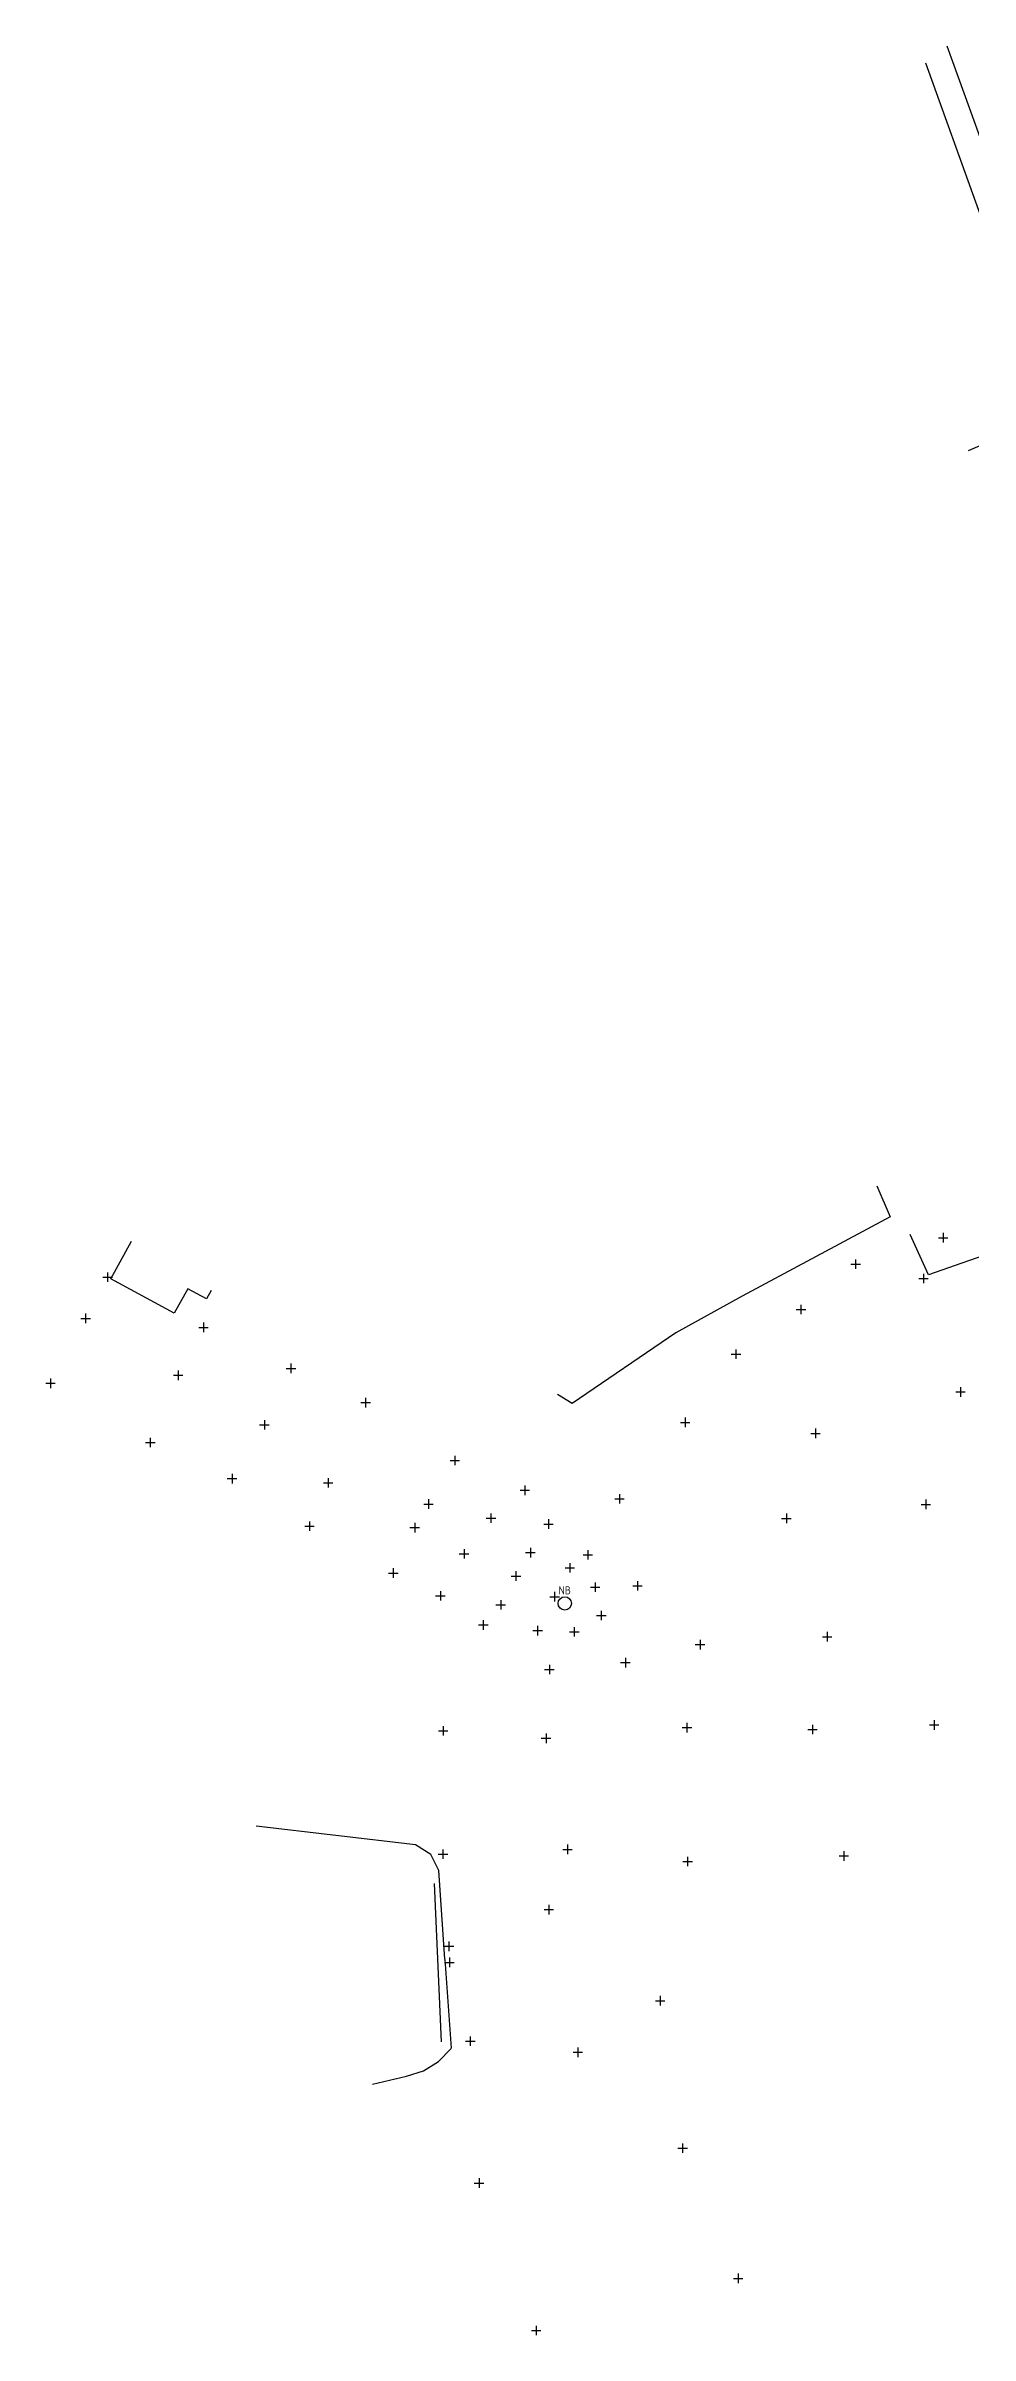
# Model space of a CAD drawing. Header units: metres. Extents: x 119223 to 119845, y 6148385 to 6148707.
# Drawn here: x 119537.5 to 119641.4, y 6148440.6 to 6148698.2 of the extents above; entities that cross this region are included whole.
import ezdxf
from ezdxf.enums import TextEntityAlignment as Align

# ---------------------------------------------------------------- set-up
doc = ezdxf.new("R2010")
doc.units = ezdxf.units.M
for name, color, linetype in [('ANL_ASF', 7, 'Continuous'), ('ANL_BTM', 7, 'Continuous'), ('ANL_MST', 7, 'Continuous'), ('ANL_STT', 7, 'Continuous'), ('TERR_AHZ', 1, 'Continuous'), ('TERR_AHZ_500', 1, 'Continuous'), ('TERR_ATL', 7, 'Continuous'), ('VA_NB', 1, 'Continuous'), ('VA_NB_500', 1, 'Continuous'), ('VA_NB_500T', 1, 'Continuous'), ('VAG_GBA', 7, 'Continuous')]:
    doc.layers.add(name, color=color, linetype=linetype)
doc.styles.add('iso', font='iso.shx')

# ---------------------------------------------------------------- blocks, each defined once
blk = doc.blocks.new('TERR_AHZ')
at = {"layer": 'TERR_AHZ_500'}
for points in [[(-0.535, 0), (0.535, 0)], [(0, 0.535), (0, -0.535)]]:
    blk.add_lwpolyline(points, dxfattribs=at)
blk = doc.blocks.new('VA_NB')
at = {"layer": 'VA_NB_500'}
blk.add_circle((0, 0), 0.75, dxfattribs=at)
at = {"layer": 'VA_NB_500T', "style": 'iso'}
blk.add_text('NB', height=0.9, dxfattribs=at).set_placement((0, 0.75), align=Align.BOTTOM_CENTER)

msp = doc.modelspace()

# ---------------------------------------------------------------- linework, layer by layer
at = {"layer": 'ANL_ASF', "color": 2}
msp.add_polyline3d([(119630.9317, 6148569.9189, 0), (119632.4141, 6148566.4518, 0), (119615.7889, 6148557.5009, 0), (119608.3345, 6148553.3795, 0), (119596.6506, 6148545.4249, 0), (119595.0153, 6148546.4551, 0)], dxfattribs=at)
at = {"layer": 'ANL_BTM', "color": 2}
for points in [[(119582.354, 6148482.941, 0), (119581.651, 6148492.884, 0), (119580.775, 6148494.702, 0), (119579.048, 6148495.773, 0), (119561.108, 6148497.87, 0)], [(119583.102, 6148472.931, 0), (119582.374, 6148482.87, 0)], [(119574.208, 6148468.858, 0), (119578.019, 6148469.759, 0), (119579.942, 6148470.348, 0), (119581.646, 6148471.412, 0), (119583.046, 6148472.862, 0)]]:
    msp.add_polyline3d(points, dxfattribs=at)
at = {"layer": 'ANL_MST', "color": 2}
msp.add_polyline3d([(119556.0641, 6148558.1423, 0), (119555.5477, 6148557.2263, 0), (119553.4495, 6148558.3495, 0), (119551.8985, 6148555.5888, 0), (119544.7666, 6148559.4585, 0), (119547.1014, 6148563.7105, 0)], dxfattribs=at)
at = {"layer": 'ANL_STT', "color": 2}
msp.add_polyline3d([(119649.776, 6148635.592, 0), (119656.541, 6148616.808, 0), (119672.5, 6148572.413, 0), (119661.8177, 6148568.6974, 0), (119636.7399, 6148559.903, 0), (119634.6849, 6148564.4635, 0)], dxfattribs=at)
at = {"layer": 'TERR_ATL', "color": 2}
msp.add_polyline3d([(119581.149, 6148491.432, 0), (119581.925, 6148473.62, 0)], dxfattribs=at)
at = {"layer": 'VAG_GBA', "color": 2}
for points in [[(119638.8056, 6148698.17, 0), (119641.9973, 6148689.3419, 0), (119645.9409, 6148678.293, 0), (119653.1985, 6148660.6006, 0), (119652.7852, 6148659.5266, 0), (119655.8678, 6148657.9917, 0)], [(119641.2378, 6148652.6391, 0), (119649.6569, 6148656.235, 0), (119650.1936, 6148657.9182, 0), (119648.3069, 6148663.0957, 0), (119642.3808, 6148679.6446, 0), (119636.4285, 6148696.1988, 0)]]:
    msp.add_polyline3d(points, dxfattribs=at)

# ---------------------------------------------------------------- block references
at = {"layer": 'TERR_AHZ', "color": 2}
for p in [(119638.3847, 6148564.0832), (119628.5369, 6148561.1145), (119544.415, 6148559.652), (119636.168, 6148559.492), (119622.387, 6148556.003), (119541.941, 6148555.009), (119555.194, 6148553.995), (119615.079, 6148550.984), (119552.356, 6148548.608), (119565.038, 6148549.389), (119537.998, 6148547.709), (119573.432, 6148545.53), (119640.338, 6148546.734), (119562.047, 6148543.042), (119609.364, 6148543.314), (119549.217, 6148541.043), (119624.023, 6148542.073), (119583.457, 6148539.031), (119558.407, 6148536.988), (119569.224, 6148536.511), (119591.332, 6148535.67), (119580.497, 6148534.128), (119587.53, 6148532.532), (119601.99, 6148534.716), (119620.756, 6148532.508), (119636.432, 6148534.089), (119567.125, 6148531.641), (119578.956, 6148531.47), (119593.995, 6148531.874), (119584.503, 6148528.532), (119591.963, 6148528.655), (119598.428, 6148528.403), (119576.546, 6148526.363), (119590.341, 6148526.028), (119596.4, 6148526.953), (119599.244, 6148524.767), (119604.011, 6148524.924), (119581.841, 6148523.805), (119588.625, 6148522.795), (119594.689, 6148523.703), (119586.666, 6148520.524), (119592.775, 6148519.883), (119596.895, 6148519.757), (119599.933, 6148521.595), (119611.047, 6148518.308), (119625.334, 6148519.2), (119594.102, 6148515.516), (119602.649, 6148516.289), (119637.368, 6148509.278), (119582.146, 6148508.612), (119593.725, 6148507.769), (119609.575, 6148508.973), (119623.686, 6148508.755), (119582.133, 6148494.737), (119596.128, 6148495.273), (119609.643, 6148493.907), (119627.211, 6148494.534), (119594.035, 6148488.497), (119582.805, 6148484.379), (119582.853, 6148482.568), (119606.55, 6148478.252), (119585.201, 6148473.708), (119597.306, 6148472.451), (119609.081, 6148461.663), (119586.189, 6148457.743), (119615.322, 6148447.014), (119592.615, 6148441.158)]:
    msp.add_blockref('TERR_AHZ', p, dxfattribs=at)
at = {"layer": 'VA_NB', "color": 2}
msp.add_blockref('VA_NB', (119595.8259, 6148522.9478), dxfattribs=at)

doc.saveas('drawing.dxf')
